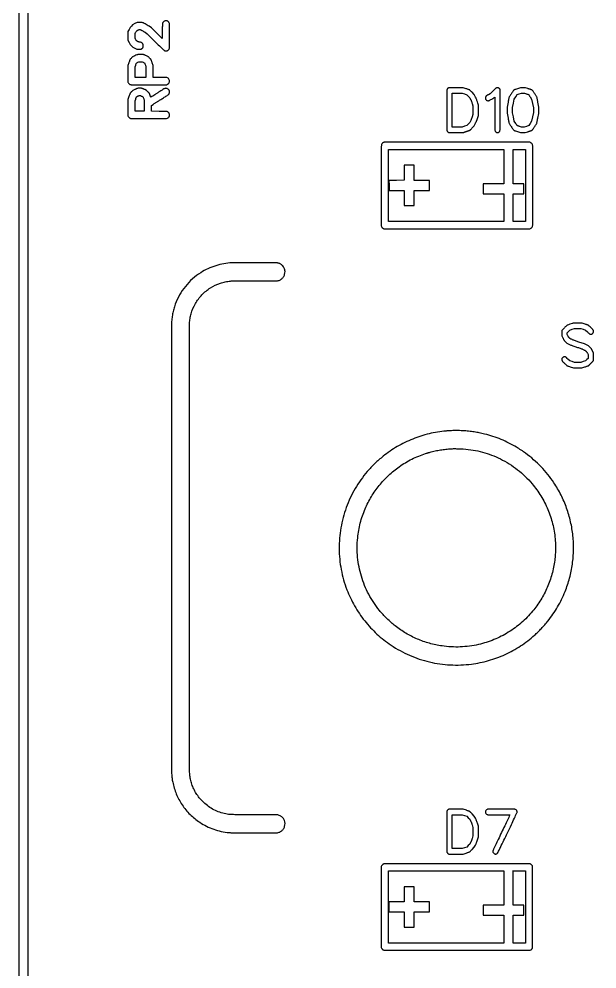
# Model space of a CAD drawing. Extents: x 949 to 24658, y 948 to 49051.
# Drawn here: x 949 to 7256, y 27095 to 37456 of the extents above; entities that cross this region are included whole.
import ezdxf

# ---------------------------------------------------------------- set-up
doc = ezdxf.new("R2010")
doc.units = 0

msp = doc.modelspace()

# ---------------------------------------------------------------- linework, layer by layer
for points in [[(24557.45501, 40846.15625, -0.000005), (24557.576589, 33590.111823, -0.000003), (24557.572356, 24977, -0.000002), (24557.441941, 13479.946311, -0.000011), (24557.197838, 7129.844974)], [(1049.389569, 24971.005548), (1049.026707, 47383.921986, -0.00626), (1050.046715, 47465.5, -0.033646), (1068.871669, 47668.901535, -0.033602), (1114.810693, 47868.031209, -0.033578), (1187.049486, 48059.345218, -0.033492), (1284.300323, 48239.440267, -0.035818), (1412.472277, 48413.87389, -0.035525), (1564.554944, 48568.74278, -0.035523), (1737.038666, 48700.530386, -0.035805), (1926, 48806.188285, -0.025465), (2070.497901, 48865.136588, -0.025551), (2220.07925, 48909.014513, -0.025572), (2373.232624, 48937.376195, -0.025608), (2528.409406, 48949.937588, -0.007392), (2587.913092, 48950.817431), (12801.773457, 48950.839867)]]:
    msp.add_lwpolyline(points, format="xyb")
msp.add_lwpolyline([(949.364042, 47439.205645), (949.356477, 25000.183739)])
for points in [[(2540.945323, 37434.605543, 0.054156), (2530.893562, 37429.436298, 0.066128), (2522.91746, 37422.507292, 0.068761), (2517.256551, 37413.982016, 0.065792), (2514.013985, 37404.11351, 0.042434), (2513.560932, 37399.654303, 0.001072), (2513.27049, 37379.3317, 0.002059), (2513.064586, 37353.681492, 0.000977), (2513, 37320.633254), (2513, 37242.539488), (2454.75, 37300.532553), (2396.5, 37358.525618), (2369.5, 37375.953041, 0.009249), (2347.41109, 37389.638507, 0.00873), (2324.405403, 37402.771731, 0.006731), (2303.827057, 37413.689992, 0.064421), (2294.5, 37417.049022, 0.041716), (2291.054746, 37417.512173, 0.006237), (2284.064569, 37417.77634, 0.006184), (2275.001732, 37417.893537, 0.00331), (2263.805777, 37417.825725), (2238.111554, 37417.5), (2213.805777, 37405.344641), (2189.5, 37393.189281), (2175.457418, 37378.844641), (2161.414836, 37364.5), (2149.957418, 37341.766061), (2138.5, 37319.032121), (2138.5, 37272.075624), (2138.5, 37225.119127), (2150.654456, 37200.809563), (2162.808913, 37176.5), (2176.654456, 37162.91146), (2190.5, 37149.32292), (2211.502846, 37138.761244, 0.006154), (2229.339864, 37130.064936, 0.04242), (2238.464405, 37126.666485, 0.057039), (2246.929823, 37125.31953, 0.016132), (2260.299014, 37125.164793, 0.00346), (2270.612116, 37125.449591, 0.029392), (2275.224566, 37125.881168, 0.050881), (2278.731865, 37126.790706, 0.021755), (2283.200712, 37128.674396, 0.0419), (2289.206019, 37132.162183, 0.043898), (2294.445546, 37136.554454, 0.043898), (2298.837817, 37141.793981, 0.0419), (2302.325604, 37147.799288, 0.016815), (2304.105999, 37151.909186, 0.046033), (2304.989326, 37154.944844, 0.039214), (2305.375413, 37158.353865, 0.009627), (2305.460859, 37164, 0.031222), (2304.9142, 37172.202822, 0.054867), (2303.309428, 37178.800695, 0.058131), (2300.389144, 37184.631044, 0.040018), (2295.851096, 37190.472546, 0.058896), (2289.144377, 37196.268425, 0.054475), (2281.098576, 37200.520516, 0.051462), (2271.888347, 37203.114202, 0.042639), (2261.733343, 37203.994208, -0.047108), (2258.823757, 37204.272515, -0.036694), (2255.754115, 37205.098526, -0.024935), (2251.883021, 37206.672049, -0.007757), (2246.233343, 37209.411294, -0.024483), (2237.389132, 37214.427408, -0.058623), (2231.543517, 37219.173837, -0.0563), (2226.82307, 37225.266003, -0.021139), (2221.596132, 37234.733343), (2216, 37245.966687), (2216, 37272), (2216, 37298.033313), (2221.413043, 37308.766657, -0.025799), (2226.597824, 37317.849745, -0.057124), (2231.633821, 37324.021623, -0.05508), (2238.053466, 37329.026877, -0.022523), (2247.733343, 37334.405075, -0.005959), (2254.831867, 37337.835628, -0.039051), (2258.530266, 37339.22856, -0.053619), (2261.909272, 37339.826004, -0.016968), (2267.034858, 37340, -0.0181), (2272.29462, 37339.809539, -0.05983), (2275.692219, 37339.149392, -0.03883), (2279.523613, 37337.57876, -0.004474), (2287.801515, 37333.31526, -0.01106), (2294.281594, 37329.718779, -0.003474), (2303.81982, 37324.056308, -0.003469), (2314.380128, 37317.587084, -0.003835), (2324.5, 37311.182507), (2348.5, 37295.734493), (2440, 37204.48109, 0.000348), (2497.518618, 37147.197317, 0.004445), (2519.30116, 37125.915722, 0.008794), (2531.608431, 37114.512475, 0.090259), (2537.5, 37110.902984, 0.023787), (2540.952727, 37109.750827, 0.030802), (2544.215377, 37109.045435, 0.025818), (2547.960676, 37108.670726, 0.010993), (2553, 37108.539141, 0.009571), (2558.610295, 37108.623419, 0.038451), (2562.016774, 37109.003189, 0.045895), (2565.022713, 37109.866312, 0.017807), (2569.002865, 37111.581812, 0.043326), (2574.878567, 37115.017867, 0.042298), (2580.125307, 37119.439866, 0.041821), (2584.605614, 37124.733738, 0.040345), (2588.203129, 37130.761049), (2591.5, 37137.457945), (2591.5, 37271.978973), (2591.5, 37406.5), (2588.306867, 37413.240752, 0.042217), (2584.838402, 37419.204486, 0.040695), (2580.379089, 37424.58004, 0.041224), (2575.171499, 37429.097433, 0.046154), (2569.478193, 37432.509407, 0.022206), (2565.920719, 37434.027144, 0.039289), (2562.856337, 37434.909348, 0.032266), (2559.305885, 37435.399776, 0.010412), (2554, 37435.675553, 0.010389), (2549.633039, 37435.720657, 0.017835), (2545.997007, 37435.552864, 0.021342), (2543.070385, 37435.186726, 0.049954)], [(2241.5, 37066.845396, 0.059367), (2233.881871, 37064.466509, 0.00482), (2214.828441, 37055.707261, 0.005458), (2196.105751, 37046.629337, 0.046982), (2188.222369, 37041.727655, 0.030909), (2180.879166, 37035.390758, 0.013224), (2171.845003, 37026.084815, 0.011697), (2163.587326, 37016.683787, 0.061874), (2159.872834, 37010.936322, 0.024989), (2158.378669, 37007.40425, 0.002346), (2155.184572, 36998.531292, 0.003004), (2151.487106, 36987.904556, 0.002358), (2147.602008, 36976.340416), (2137.958349, 36947.180833), (2138.229174, 36857.340416), (2138.5, 36767.5), (2141.439618, 36761.512763, 0.056773), (2146.294927, 36753.934963, 0.056606), (2152.734428, 36747.634909, 0.056519), (2160.432636, 36742.93156, 0.056267), (2169, 36740.062809, 0.051092), (2174.79577, 36739.43089, 0.000534), (2215.467718, 36739.209691, 0.001201), (2272.771123, 36739.097, 0.000287), (2368, 36739.193259), (2561.5, 36739.5), (2567.5, 36741.908548, 0.061848), (2573.839045, 36745.415107, 0.039936), (2580.216957, 36750.882052, 0.040073), (2585.609375, 36757.255347, 0.064971), (2588.959167, 36763.5, 0.088096), (2591.806124, 36778.557695, 0.098997), (2589.080222, 36793.025741, 0.098999), (2581.000558, 36805.332891, 0.088105), (2568.5, 36814.196008), (2561.5, 36817.5), (2487.277785, 36817.786336), (2413.05557, 36818.072672), (2412.777785, 36883.286336), (2412.5, 36948.5), (2403.13881, 36976.5, 0.002422), (2399.347243, 36987.660755, 0.002979), (2395.696515, 36998.0375, 0.00247), (2392.534556, 37006.721493, 0.02161), (2390.948838, 37010.5, 0.040061), (2388.849691, 37014.160823, 0.025571), (2385.87153, 37018.063429, 0.017036), (2381.407522, 37022.981449, 0.005162), (2374.310028, 37030.135402, 0.009961), (2364.249714, 37039.680313, 0.042721), (2357.696269, 37044.701725, 0.029802), (2349.427943, 37049.313963, 0.00314), (2329.434526, 37058.798882, 0.007987), (2323.196188, 37061.590038, 0.008715), (2317.049503, 37064.097301, 0.008493), (2311.71108, 37066.063459, 0.038295), (2308.500867, 37066.915207, 0.043082), (2299.845882, 37067.754646, 0.002905), (2275.011392, 37067.873044, 0.002914), (2250.183282, 37067.702483, 0.042871)], [(2304.125005, 36983.618169, -0.022025), (2314.119526, 36978.338921, -0.095543), (2319.135016, 36973.93543, -0.074787), (2322.74657, 36967.48606, -0.010397), (2327.877387, 36952.999308), (2334, 36934.498615), (2334, 36876.249308), (2334, 36818), (2275, 36818), (2216, 36818), (2216, 36875.278838), (2216, 36932.557675), (2222.490421, 36951.971347, -0.009798), (2227.856155, 36967.032906, -0.072061), (2231.547221, 36973.698727, -0.095181), (2236.593911, 36978.228116, -0.023067), (2246.5, 36983.582271), (2257.5, 36988.887569), (2275.125005, 36988.943784), (2292.750011, 36989)], [(2239.316037, 36698.471584, 0.037313), (2236.16741, 36697.365637, 0.004023), (2229.116235, 36694.213198, 0.004925), (2220.77581, 36690.303803, 0.003949), (2211.872913, 36685.936406), (2189.613751, 36674.798022), (2177.297996, 36662.722721, 0.006506), (2172.362379, 36657.755883, 0.007165), (2167.716366, 36652.817525, 0.006727), (2163.868094, 36648.492399, 0.035803), (2161.974145, 36645.959709, 0.048366), (2160.225554, 36642.550025, 0.004795), (2156.917046, 36633.959142, 0.005581), (2152.964609, 36623.024911, 0.003295), (2148.477307, 36609.885998), (2137.988566, 36578.5), (2138.244283, 36488.5), (2138.5, 36398.5), (2141.440618, 36392.692092, 0.056649), (2146.549259, 36384.926232, 0.056201), (2153.282701, 36378.481763, 0.056697), (2161.222044, 36373.745145, 0.059715), (2169.88649, 36371.013985, 0.046508), (2181.274609, 36369.950456, 0.000091), (2364.646721, 36369.952629, 0.000093), (2547.916718, 36370.022115, 0.04559), (2559.526132, 36371.089464, 0.10879), (2575.481811, 36377.826462, 0.113231), (2586.860097, 36390.565303, 0.112109), (2591.61927, 36407.09988, 0.104962), (2588.950546, 36424.5, 0.065159), (2585.608795, 36430.742862, 0.040149), (2580.220828, 36437.11546, 0.040003), (2573.843328, 36442.582797, 0.061831), (2567.5, 36446.091452), (2561.5, 36448.5), (2478.25, 36448.772263), (2395, 36449.044526), (2395, 36481.423261), (2395, 36513.801996), (2412.25, 36524.77164, -0.000194), (2437.190939, 36540.618522, -0.000199), (2461.950844, 36556.323086, -0.000171), (2489.810213, 36573.964711, -0.000089), (2524.5, 36595.906353, 0.002187), (2561.052335, 36619.24132, 0.020949), (2576.154238, 36629.896481, 0.051761), (2584.215436, 36637.554621, 0.082838), (2589.103827, 36645.667219, 0.02418), (2590.2413, 36649.002687, 0.031471), (2590.937123, 36652.153027, 0.026767), (2591.300423, 36655.740006, 0.011855), (2591.413297, 36660.5, 0.033553), (2590.874945, 36668.513305, 0.056565), (2589.228651, 36675.037635, 0.058374), (2586.207824, 36680.885771, 0.038391), (2581.497377, 36686.82949, 0.079757), (2571.244046, 36694.864973, 0.082708), (2559.116215, 36699.161881, 0.083996), (2546.412648, 36699.261744, 0.085854), (2534.4878, 36695.163508, 0.01456), (2530.820402, 36693.007661, 0.000226), (2510.152275, 36680.02095, 0.000603), (2486.161454, 36664.890891, 0.000399), (2458.647604, 36647.461828, -0.000536), (2431.435982, 36630.234676, -0.000888), (2408.426076, 36615.759197, -0.000043), (2387.651128, 36602.743626, -0.212132), (2387.175552, 36602.675866, -0.24), (2386.844568, 36602.982746, -0.000821), (2384.909246, 36608.277447, -0.004109), (2382.761915, 36614.336765, -0.002534), (2380.330627, 36621.498117, 0.004749), (2377.766012, 36628.943656, 0.005707), (2375.20805, 36635.89434, 0.004928), (2372.931523, 36641.696484, 0.037628), (2371.633932, 36644.322251, 0.045961), (2369.926623, 36646.683387, 0.006145), (2365.825556, 36651.26417, 0.007063), (2360.80812, 36656.579097, 0.005885), (2355.331252, 36662.087688), (2341.5, 36675.675376), (2320.707961, 36686.361346, 0.004995), (2312.331744, 36690.561024, 0.005979), (2304.358591, 36694.341988, 0.005192), (2297.576736, 36697.374346, 0.038838), (2294.247862, 36698.523658, 0.056753), (2285.572295, 36699.758815, 0.007246), (2266.705424, 36700.014378, 0.007149), (2247.828749, 36699.72656, 0.058479)], [(5635.835874, 36704.082467, 0.028102), (5631.398663, 36702.052994, 0.041987), (5627.808031, 36699.756146, 0.043908), (5624.768538, 36696.976529, 0.034921), (5621.997868, 36693.496901, 0.1215), (5618.056978, 36683.053154, 0.023618), (5616.601325, 36662.809355, 0.006235), (5616.107254, 36621.932199, 0.000206), (5616.236713, 36458.923829), (5616.5, 36240.5), (5619.30615, 36234.785561, 0.049458), (5622.402142, 36229.795497, 0.044693), (5626.514487, 36225.322973, 0.045371), (5631.283582, 36221.717596, 0.055294), (5636.329479, 36219.303968, 0.067963), (5641.608227, 36218.234059, 0.010543), (5652.286302, 36217.772792, 0.005045), (5671.321059, 36217.544462, 0.000476), (5718, 36217.5, 0.00039), (5768.445315, 36217.53937, 0.006192), (5785.584541, 36217.778385, 0.018336), (5794.856239, 36218.363231, 0.056241), (5801, 36219.685747, -0.002258), (5804.997509, 36221.009921, -0.000271), (5813.841911, 36223.890075, -0.000322), (5824.357995, 36227.300815, -0.000265), (5835.589483, 36230.929006, 0.003588), (5847.538791, 36234.876959, 0.006548), (5857.22372, 36238.296024, 0.005869), (5864.697955, 36241.145279, 0.05607), (5867.70861, 36242.74326, 0.040325), (5870.226416, 36244.781776, 0.002627), (5876.995993, 36251.299582, 0.003808), (5884.973644, 36259.180897, 0.002831), (5893.666583, 36268), (5915.594913, 36290.5), (5927.691905, 36314, 0.00496), (5935.248797, 36329.04513, 0.017606), (5939.653387, 36338.899133, 0.014311), (5943.782781, 36349.986838, 0.002471), (5950.894449, 36371.236583), (5962, 36404.973165), (5962, 36461.002616), (5962, 36517.032067), (5955.554782, 36537.266033, 0.001906), (5945.832326, 36567.390816, 0.012745), (5940.558842, 36582.228544, 0.019148), (5935.419621, 36594.207683, 0.007721), (5927.533063, 36610.165874), (5915.892721, 36632.831747), (5892.906388, 36656.359019, 0.00261), (5883.866637, 36665.515383, 0.003711), (5875.729344, 36673.551846, 0.002102), (5868.787444, 36680.2501, 0.053661), (5866.710027, 36681.849497, 0.052191), (5864.308419, 36682.993674, 0.00173), (5854.30857, 36686.495687, 0.003277), (5842.451461, 36690.515273, 0.002274), (5829, 36694.909469), (5794.5, 36706.006233), (5717.5, 36705.956342, 0.000459), (5670.15153, 36705.882203, 0.005115), (5651.27423, 36705.642205, 0.010594), (5640.755753, 36705.177734, 0.077018)], [(6161, 36704.701536, 0.054647), (6155.612077, 36701.945168, 0.032949), (6149.885131, 36697.610195, 0.013461), (6141.112339, 36689.588206, 0.001365), (6120.842696, 36669.9187), (6089.5, 36639.3374), (6070, 36629.418834, 0.005407), (6062.260893, 36625.376462, 0.00666), (6055.135311, 36621.432843, 0.005592), (6049.241797, 36617.979836, 0.047627), (6046.779782, 36616.160678, 0.035672), (6045.154911, 36614.478082, 0.017791), (6043.335817, 36612.139308, 0.017564), (6041.61563, 36609.572118, 0.02469), (6040.279782, 36607.160544, 0.060444), (6038.16979, 36601.113983, 0.049643), (6037.379063, 36594.316161, 0.05035), (6037.944088, 36587.607012, 0.067786), (6039.859328, 36581.827533, 0.067131), (6044.717286, 36574.562974, 0.072816), (6051.209145, 36569.073432, 0.072916), (6058.994126, 36565.680694, 0.067588), (6067.633495, 36564.547307, 0.03721), (6072.596134, 36564.939736, 0.054625), (6076.819641, 36566.07432, 0.022656), (6082.773324, 36568.71086, 0.001814), (6098.133495, 36576.432638, 0.001842), (6115.810633, 36585.481699, 0.018825), (6122.972895, 36589.529991, 0.036832), (6127.937165, 36593.117162, 0.017854), (6133.75, 36598.372444), (6140, 36604.442223), (6140, 36423.835946, 0.000266), (6140.074309, 36284.08457, 0.010137), (6140.744272, 36252.69086, 0.049591), (6142.916791, 36237.353392, 0.125821), (6148.174562, 36227.49938, 0.043881), (6152.958885, 36223.107778, 0.059477), (6157.997569, 36220.114051, 0.059716), (6163.583161, 36218.398444, 0.044708), (6170, 36217.823529, 0.044712), (6176.423497, 36218.399095, 0.059865), (6182.009775, 36220.116836, 0.059555), (6187.051707, 36223.117742, 0.043649), (6191.850037, 36227.526295, 0.136016), (6197.188692, 36238.033745, 0.041593), (6199.280554, 36255.89566, 0.008452), (6199.893925, 36292.975118, 0.000206), (6199.761512, 36464), (6199.5, 36684.5), (6197.243861, 36688.722196, 0.053451), (6192.394929, 36695.847254, 0.07116), (6186.536542, 36701.030886, 0.072976), (6179.583007, 36704.275578, 0.059926), (6171.5, 36705.672995, 0.016388), (6168.382997, 36705.731318, 0.019551), (6165.448051, 36705.575147, 0.021393), (6162.900304, 36705.228998, 0.0465)], [(6388.5, 36695.177942, 0.001651), (6365.923034, 36687.702192, 0.013828), (6355.830362, 36684.009899, 0.031465), (6349.906039, 36681.211581, 0.059714), (6345.629228, 36678.135838, 0.058913), (6342.159512, 36674.101906, 0.000655), (6322.070108, 36644.185122, 0.001214), (6302.946284, 36615.474975, 0.028367), (6298.01294, 36607.025365, 0.063572), (6296.969591, 36604.120014, 0.001316), (6293.67463, 36589.043325, 0.002963), (6289.884812, 36570.961722, 0.001772), (6285.582872, 36549.422721), (6275, 36495.440879), (6275, 36461.748481), (6275, 36428.056082), (6285.519337, 36374.042281, 0.000758), (6289.618714, 36353.161997, 0.00118), (6293.2227, 36335.174146, 0.000326), (6296.410331, 36319.509447, 0.040502), (6296.971716, 36317.574393, 0.056507), (6299.633887, 36312.413237, 0.000713), (6320.214512, 36281.710978, 0.000831), (6340.688351, 36251.370946, 0.047565), (6344.983891, 36246.169955, 0.061179), (6349.336045, 36242.769902, 0.038153), (6355.129475, 36239.865426, 0.01592), (6365.090694, 36236.154475, 0.001703), (6388.5, 36228.361294), (6421.5, 36217.5), (6447.5, 36217.5), (6473.5, 36217.5), (6500.5, 36226.346844, -0.000425), (6511.31423, 36229.880078, -0.000512), (6521.478125, 36233.179769, -0.000435), (6530.042597, 36235.942287, -0.003481), (6534, 36237.184638, 0.022465), (6539.550679, 36239.161555, 0.032141), (6544.252175, 36241.440375, 0.03557), (6548.232076, 36244.086189, 0.040632), (6551.61035, 36247.164887, 0.039256), (6556.414468, 36253.203029, 0.001005), (6575.802497, 36282.060329, 0.000848), (6595.31856, 36311.342025, 0.047913), (6598.392658, 36317.099346, 0.046157), (6599.208414, 36319.713921, 0.000735), (6602.42967, 36334.922933, 0.00193), (6606.082397, 36352.634238, 0.001278), (6610.146553, 36373), (6620.483949, 36425.5), (6620.789825, 36459.529655), (6621.095702, 36493.559309), (6610.520133, 36547.529655, 0.000664), (6606.3956, 36568.431323, 0.001018), (6602.761413, 36586.527461, 0.000331), (6599.572605, 36602.186857, 0.029029), (6598.958268, 36604.5, 0.061396), (6597.970049, 36606.597628, 0.001144), (6591.436126, 36616.9, 0.002788), (6583.711804, 36628.870163, 0.001859), (6574.735987, 36642.5, 0.003045), (6557.425956, 36668.232333, 0.037961), (6550.0902, 36677.41333, 0.085468), (6543.488154, 36682.434838, 0.042414), (6533.748477, 36686.49487, -0.000958), (6529.067227, 36688.005201, -0.000184), (6520.57924, 36690.765126, -0.000196), (6510.676137, 36693.993495, -0.00018), (6500.5, 36697.319337), (6475.5, 36705.5), (6448.5, 36705.742119), (6421.5, 36705.984238)], [(2286.079609, 36615.554297, -0.023229), (2295.860349, 36609.849654, -0.087758), (2301.029291, 36605.038798, -0.07024), (2304.806226, 36598.221813, -0.011545), (2309.878988, 36583.999308), (2316, 36565.498615), (2316, 36507.249308), (2316, 36449), (2266, 36449), (2216, 36449), (2216, 36506.249405), (2216, 36563.49881), (2222.595311, 36583.28595, -0.0051), (2225.550769, 36591.860329, -0.00975), (2228.12769, 36598.672802, -0.00977), (2230.306756, 36603.817194, -0.069938), (2231.737232, 36606.099565, -0.064827), (2233.427531, 36607.648599, -0.012614), (2236.877791, 36609.944361, -0.012885), (2241.156454, 36612.486618, -0.010284), (2245.891921, 36615.011166, -0.005475), (2253.475027, 36618.751886, -0.041987), (2257.181449, 36620.161382, -0.055272), (2260.679149, 36620.758326, -0.013225), (2266.579609, 36620.948146), (2275.659218, 36621)], [(5809.88195, 36638.028653), (5834.5, 36630.057307), (5850.665558, 36613.778653), (5866.831116, 36597.5), (5875.791003, 36579.5, -0.008085), (5880.836274, 36568.939599, -0.013553), (5884.688332, 36559.889717, -0.011443), (5888.456243, 36549.644868, -0.00409), (5893.375445, 36534.868403), (5902, 36508.236806), (5902, 36461.519354), (5902, 36414.801902), (5893.090487, 36387.50266, -0.003576), (5887.864591, 36371.870125, -0.012838), (5884.202932, 36362.005998, -0.016197), (5880.497038, 36353.560701, -0.00863), (5875.398726, 36343.351709), (5866.616476, 36326.5), (5851.058238, 36310.24278), (5835.5, 36293.985559), (5809.369948, 36285.483956), (5783.239896, 36276.982353), (5729.869948, 36277.241177), (5676.5, 36277.5), (5676.247341, 36461.75), (5675.994681, 36646), (5730.62929, 36646), (5785.263899, 36646)], [(6487.050603, 36638.505027, -0.000642), (6495.991086, 36635.613067, -0.00105), (6503.558924, 36633.136788, -0.000094), (6510.333605, 36630.90286, -0.122248), (6510.56836, 36630.755027, -0.044718), (6510.747086, 36630.532257, -0.000026), (6515.405564, 36623.524914, -0.000339), (6520.585973, 36615.720115, -0.000207), (6526.691281, 36606.5), (6542.569121, 36582.5), (6551.820326, 36535), (6561.07153, 36487.5), (6561.042838, 36461.5), (6561.014146, 36435.5), (6551.826452, 36388), (6542.638758, 36340.5), (6526.569379, 36316.545713), (6510.5, 36292.591427), (6486.5, 36284.853773), (6462.5, 36277.116119), (6447.825156, 36277.058059), (6433.150312, 36277), (6409.825156, 36284.602387, -0.00329), (6400.769239, 36287.620056, -0.004871), (6392.873747, 36290.395029, -0.002295), (6386.201767, 36292.847978, -0.092272), (6384.872705, 36293.646328, -0.05902), (6383.816962, 36294.830923, -0.001225), (6379.294855, 36301.334331, -0.002845), (6374.064503, 36308.988463, -0.001909), (6368.16942, 36317.793941), (6353.09343, 36340.5), (6344.046715, 36387.085881), (6335, 36433.671762), (6335, 36461.74044), (6335, 36489.809117), (6344.05462, 36536.154559), (6353.109239, 36582.5), (6369.222654, 36606.772853), (6385.33607, 36631.045706), (6407.918035, 36638.457897), (6430.5, 36645.870089), (6447.138963, 36645.935045), (6463.777926, 36646)], [(4931, 36110.627764, 0.047186), (4923.649249, 36107.833357, 0.044864), (4916.81901, 36103.671488, 0.045865), (4910.986061, 36098.466322, 0.05517), (4906.596907, 36092.575147, 0.121156), (4902.681939, 36079.405617, 0.008873), (4901.538107, 36041.381781, 0.003004), (4901.058348, 35965.470158, 0.000085), (4901.011869, 35639.539901, 0.000086), (4901.075293, 35321.050487, 0.002644), (4901.524297, 35241.701782, 0.006801), (4902.517651, 35201.243415, 0.109036), (4905.953721, 35188.0816, 0.052407), (4908.920161, 35183.527043, 0.03337), (4913.229566, 35178.889439, 0.032516), (4918.297313, 35174.703949, 0.039381), (4923.563068, 35171.5), (4929.5, 35168.5), (5727, 35168.5), (6524.5, 35168.5), (6530.604575, 35171.321301, 0.063397), (6538.476803, 35176.251823, 0.057754), (6545.144598, 35183.138601, 0.05739), (6550.096205, 35191.413973, 0.060956), (6552.913938, 35200.433659, 0.045248), (6553.99811, 35212.367909, 0.000018), (6554.05265, 35639.834349, 0.000017), (6554.077014, 36067.413689, 0.046165), (6552.99472, 36079.11351, 0.057752), (6550.140631, 36088.343831, 0.061988), (6545.298018, 36096.439486, 0.061431), (6538.575111, 36103.159672, 0.055069), (6530.179609, 36108.335479), (6523.5, 36111.5), (5729.5, 36111.684113, 0.000061), (5319.441155, 36111.728916, 0.000327), (5095.592902, 36111.579354, 0.000039), (4936.354918, 36111.356346, 0.066975)], [(6475, 35639.5), (6475, 35246), (6407.5, 35246), (6340, 35246), (6340, 35397.5), (6340, 35549), (6398, 35549), (6456, 35549), (6456, 35604), (6456, 35659), (6398, 35659), (6340, 35659), (6339.991308, 35840.75, 0.000324), (6339.942503, 35910.802212, 0.000518), (6339.799931, 35970.653125, 0.000091), (6339.609393, 36023.581258, 0.028948), (6339.352017, 36027.75), (6338.721418, 36033), (6406.860709, 36033), (6475, 36033)], [(3273, 34795.934459, 0.033293), (3183.569158, 34786.370819, 0.03259), (3095.543169, 34764.992352, 0.032578), (3011.010579, 34732.346822, 0.033211), (2932, 34689.175386, 0.040693), (2842.138145, 34621.171347, 0.041074), (2764.781079, 34539.706438, 0.04103), (2701.710439, 34446.604998, 0.040423), (2654.329456, 34344, 0.01993), (2637.582114, 34292.06695, 0.020637), (2625.242691, 34239.562467, 0.02029), (2617.111062, 34185.386636, 0.017928), (2612.971976, 34128.442334, 0.009217), (2611.779752, 34063.209562, 0.000003), (2612.176256, 31667.058618, 0.000001), (2612.599225, 29252.369969, 0.022145), (2613.816902, 29225, 0.003959), (2616.507452, 29197.251606, 0.007296), (2619.203419, 29174.735725, 0.008291), (2622.283972, 29154.400006, 0.007517), (2626.129439, 29133.5, 0.049404), (2665.58868, 29003.978375, 0.049303), (2729.710042, 28884.619655, 0.049293), (2815.973283, 28780.102317, 0.049341), (2921, 28694.529807, 0.03089), (2995.075862, 28651.789598, 0.031332), (3073.509149, 28618.728652, 0.031129), (3155.952633, 28595.553161, 0.029636), (3242, 28582.324435, 0.018302), (3261.056354, 28581.242987, 0.003355), (3296.330964, 28580.770989, 0.001528), (3359.201916, 28580.543711, 0.00014), (3515.5, 28580.5), (3769.5, 28580.5), (3778, 28582.827629, 0.081502), (3808.880001, 28596.987238, 0.086221), (3832.929605, 28620.056266, 0.086817), (3847.672088, 28649.738163, 0.084105), (3851.681931, 28683, 0.080576), (3845.041372, 28714.363923, 0.083658), (3828.866716, 28741.570482, 0.082622), (3804.468245, 28762.230761, 0.076039), (3774, 28774.611602, 0.054217), (3764.849921, 28775.769326, 0.002068), (3730.481667, 28776.229698, 0.001571), (3670.446465, 28776.596968, 0.000128), (3513.5, 28777.023684, -0.000173), (3328.221377, 28777.544009, -0.004402), (3277.69085, 28778.148299, -0.016332), (3248.903824, 28779.687632, -0.019615), (3222, 28783.076662, -0.033908), (3155.29308, 28798.859325, -0.035046), (3092.089586, 28823.386627, -0.034925), (3032.733704, 28856.592818, -0.033188), (2977.5, 28898.254698, -0.01437), (2965.780279, 28908.984399, -0.005872), (2950.457193, 28924.197889, -0.005861), (2935.524845, 28939.735978, -0.014727), (2925.116146, 28951.5, -0.027487), (2891.134784, 28997.146424, -0.028702), (2862.896422, 29045.608918, -0.02883), (2840.502142, 29096.775354, -0.028289), (2823.980242, 29150.5, -0.011586), (2818.133439, 29176.81716, -0.0154), (2814.115955, 29200.9967, -0.01497), (2811.517595, 29225.911622, -0.010052), (2809.975993, 29254.5, -0.008443), (2809.020648, 29311.084046, -0.000002), (2809.040324, 31700.749609, -0.000001), (2809.077898, 34102.432789, -0.014978), (2810.039293, 34134.5, -0.012181), (2812.399141, 34162.431865, -0.013705), (2816.054525, 34189.132838, -0.013978), (2821.088085, 34215.107142, -0.013821), (2827.581494, 34240.85814, -0.061021), (2873.979667, 34351.666173, -0.061248), (2945.705887, 34447.84535, -0.061296), (3038.538325, 34523.72249, -0.061289), (3147, 34574.833288, -0.012965), (3173.639091, 34582.841275, -0.014683), (3199.580353, 34589.099543, -0.01395), (3226.964152, 34594.06739, -0.009816), (3258, 34598.186033, -0.025913), (3268.356358, 34598.813239, -0.000483), (3322.866636, 34599.23341, -0.000872), (3399.056823, 34599.614279, -0.000237), (3519.5, 34599.94924), (3770.5, 34600.528274), (3778.5, 34602.838623, 0.079091), (3809.259385, 34617.28187, 0.085331), (3833.098202, 34640.263781, 0.086419), (3847.680647, 34669.619787, 0.083805), (3851.692421, 34702.5, 0.04423), (3849.128854, 34721.486373, 0.051523), (3843.307516, 34738.73076, 0.051176), (3834.042817, 34754.514682, 0.042695), (3821.240367, 34769.159174, 0.032916), (3810.889577, 34777.89992, 0.03529), (3799.710405, 34784.985327, 0.034738), (3787.482825, 34790.517946, 0.030018), (3774, 34794.621431, 0.054495), (3764.929921, 34795.77534, 0.002425), (3733.251081, 34796.181128, 0.0017), (3677.404197, 34796.435765, 0.000135), (3529.5, 34796.567413, 0.000311), (3437.270348, 34796.56717, 0.000461), (3356.390625, 34796.442094, 0.000203), (3287.290946, 34796.243561, 0.009174)], [(6996.5, 34138.53095, 0.014392), (6986.597186, 34135.478316, 0.001087), (6960.026751, 34126.378075, 0.000515), (6931.954234, 34116.662788, 0.037286), (6927.472892, 34114.721746, 0.068163), (6925.527515, 34113.334694, 0.001967), (6918.145101, 34106.325849, 0.00394), (6909.53748, 34097.958258, 0.002699), (6899.893409, 34088.330803, 0.002086), (6886.497892, 34074.699954, 0.011546), (6879.494539, 34067.173747, 0.02078), (6875.415662, 34062.17883, 0.070425), (6873.393409, 34058.5, 0.048788), (6872.360723, 34054.68712, 0.026882), (6871.814334, 34049.882952, 0.01299), (6871.558575, 34042.254814, 0.001884), (6871.5, 34026.712524), (6871.5, 33999.925047), (6882.5, 33978.338088, 0.001883), (6886.931587, 33969.721679, 0.00229), (6891.15, 33961.68536, 0.001927), (6894.755428, 33954.955348, 0.015978), (6896.5, 33951.961551, 0.03403), (6898.40394, 33949.3371, 0.006045), (6902.351676, 33944.723108, 0.006515), (6907.122667, 33939.422452, 0.00583), (6912.207834, 33934.045834), (6924.915668, 33920.919696), (6948.238571, 33909.616246, 0.00777), (6963.922857, 33902.313614, 0.015448), (6976.602064, 33897.111874, 0.008404), (6993.652996, 33891.049322, 0.00095), (7032.530737, 33878.040092, -0.000855), (7071.525863, 33864.999883, -0.008515), (7087.758811, 33859.231117, -0.017917), (7098.970712, 33854.565781, -0.011816), (7111.522458, 33848.44407, -0.004288), (7122.157727, 33842.826129, -0.022664), (7127.811836, 33839.437821, -0.034423), (7132.009812, 33836.219794, -0.019495), (7136.648186, 33831.795117, -0.017903), (7140.683213, 33827.324101, -0.028708), (7143.755304, 33823.206427, -0.022698), (7146.788925, 33818.12481, -0.0071), (7150.875729, 33810.248069), (7158, 33796.026656), (7158, 33775.249931), (7158, 33754.473206), (7144.25, 33740.769527), (7130.5, 33727.065849), (7105.657477, 33718.532924), (7080.814954, 33710), (7045.104437, 33710), (7009.393919, 33710), (6983.946959, 33718.534911), (6958.5, 33727.069822), (6938, 33747.402023, 0.005508), (6922.743065, 33762.204271, 0.047252), (6915.268338, 33768.063422, 0.093054), (6908.894951, 33770.644688, 0.051324), (6900.5, 33771.458888, 0.016592), (6896.743915, 33771.31212, 0.036563), (6893.903914, 33770.896449, 0.040581), (6891.343018, 33770.105551, 0.025604), (6888.5, 33768.795286, 0.088403), (6879.158512, 33761.554259, 0.097878), (6873.291383, 33751.764444, 0.099522), (6871.647628, 33740.615857, 0.094613), (6874.38082, 33729.479357, 0.051044), (6876.723666, 33725.49296, 0.021704), (6880.607212, 33720.658317, 0.012583), (6886.945188, 33713.790541, 0.002711), (6898.277879, 33702.240249, 0.002707), (6906.745953, 33693.794621, 0.003469), (6914.636095, 33686.117415, 0.002682), (6921.32499, 33679.767328, 0.029509), (6924.164148, 33677.39984, 0.055231), (6928.046862, 33675.14724, 0.011722), (6935.284035, 33672.156172, 0.008161), (6946.293172, 33668.110698, 0.002129), (6964.106761, 33661.977852), (6999.385226, 33650), (7044.775727, 33650), (7090.166227, 33650), (7123.942125, 33661.407749, 0.001749), (7137.164463, 33665.925166, 0.002452), (7148.939331, 33670.058858, 0.001456), (7158.831649, 33673.618756, 0.032811), (7161.609012, 33674.83894, 0.075377), (7167.919859, 33679.440412, 0.002653), (7189.321781, 33700.85911, 0.002739), (7210.438004, 33722.452642, 0.072273), (7215.156357, 33729, 0.067766), (7216.551797, 33732.885047, 0.03894), (7217.20613, 33737.825957, 0.012648), (7217.458215, 33746.659525, 0.000809), (7217.5, 33772.5), (7217.5, 33811.5), (7205.076185, 33836), (7192.652369, 33860.5), (7178.076185, 33875), (7163.5, 33889.5), (7141.209904, 33900.843749), (7118.919807, 33912.187498), (7056.709904, 33932.98554, -0.001025), (7020.148475, 33945.292197, -0.006557), (7001.714955, 33951.809809, -0.012419), (6989.104814, 33956.814425, -0.01315), (6977, 33962.350473, -0.003857), (6966.089145, 33967.796467, -0.028037), (6961.028953, 33970.739121, -0.044884), (6957.344994, 33973.672742, -0.019021), (6952.941747, 33978.208682, -0.020982), (6949.435465, 33982.452158, -0.018346), (6946.128358, 33987.164674, -0.015289), (6942.674341, 33992.86655, -0.007909), (6938.691747, 34000.186961), (6931, 34014.873922), (6931, 34024.699896), (6931, 34034.52587), (6945.257714, 34048.758146), (6959.515428, 34062.990423), (6984.985659, 34071.495211), (7010.45589, 34080), (7045.143902, 34080), (7079.831913, 34080), (7105.165957, 34071.402044), (7130.5, 34062.804089), (7150.5, 34043.014077, 0.004135), (7159.181139, 34034.565029, 0.007681), (7166.383204, 34027.879535, 0.007304), (7172.106885, 34022.877167, 0.059542), (7175, 34020.962197, 0.059232), (7180.164223, 34019.092143, 0.041881), (7186.273368, 34018.197636, 0.0415), (7192.521465, 34018.330602, 0.054166), (7198.106357, 34019.535326, 0.070296), (7203.64925, 34022.288757, 0.046031), (7209.144389, 34026.855611, 0.046031), (7213.711243, 34032.35075, 0.070296), (7216.464674, 34037.893643, 0.054171), (7217.668994, 34043.476955, 0.04147), (7217.80219, 34049.724968, 0.041848), (7216.908587, 34055.83486, 0.059191), (7215.040021, 34061, 0.0745), (7211.142809, 34066.527812, 0.002155), (7191.155941, 34087.258973, 0.003073), (7171.518152, 34107.206352, 0.045625), (7164, 34113.486116, 0.058441), (7161.398063, 34114.86712, 0.002421), (7151.540625, 34118.649245, 0.004172), (7139.780144, 34122.984493, 0.002947), (7126.5, 34127.666243), (7092.5, 34139.427663), (7047, 34139.671831, 0.001239), (7023.31661, 34139.740247, 0.00575), (7009.639151, 34139.588581, 0.008211), (7000.84968, 34139.245542, 0.053753)], [(5681, 32966.406198, 0.001385), (5658.450828, 32965.295079, 0.002508), (5640.007465, 32964.242262, 0.002965), (5624.001327, 32963.152657, 0.00359), (5609, 32961.933665, 0.036571), (5423.630843, 32931.758168, 0.036737), (5244.926679, 32874.923839, 0.036758), (5076.561023, 32792.585648, 0.036707), (4921.98514, 32686.446335, 0.012083), (4876.496368, 32648.18963, 0.011402), (4832.001725, 32607.051565, 0.011384), (4789.355813, 32563.856955, 0.01194), (4749.410778, 32519.433053, 0.022649), (4679.403403, 32429.821522, 0.022235), (4617.328851, 32333.705346, 0.022208), (4563.964432, 32232.334337, 0.022457), (4520.018356, 32127, 0.044814), (4461.144079, 31906.375491, 0.044694), (4442.451285, 31678.590531, 0.0447), (4464.535068, 31451.137987, 0.044851), (4526.688491, 31231.5, 0.03841), (4610.680059, 31054.103082, 0.038404), (4720.822597, 30891.630795, 0.038413), (4854.489461, 30747.950357, 0.03847), (5008.5, 30626.486303, 0.044845), (5209.885935, 30516.13761, 0.045073), (5427.381875, 30443.68715, 0.045035), (5654.514379, 30411.341835, 0.044614), (5884.5, 30420.021536, 0.037985), (6072.294801, 30458.641859, 0.037596), (6252.758656, 30525.317732, 0.037553), (6421.392913, 30618.351785, 0.037709), (6573.966726, 30735.448979, 0.010787), (6612.234067, 30771.209558, 0.010053), (6649.851873, 30809.42103, 0.010042), (6685.94604, 30849.159286, 0.010698), (6719.642952, 30889.5, 0.018385), (6775.261884, 30964.555141, 0.018195), (6825.419545, 31043.747634, 0.018208), (6869.653433, 31126.320799, 0.018474), (6907.532506, 31211.5, 0.030185), (6956.559963, 31358.882125, 0.030343), (6987.382621, 31510.840203, 0.030373), (6999.564958, 31665.262189, 0.030386), (6992.945095, 31820, 0.030257), (6967.63036, 31972.966871, 0.03035), (6924.055165, 32121.599167, 0.03034), (6862.789638, 32263.908744, 0.030192), (6784.66295, 32398, 0.022083), (6718.82851, 32487.900031, 0.021802), (6645.052766, 32572.043969, 0.021744), (6564.027613, 32649.655118, 0.021688), (6476.5, 32720.006322, 0.008), (6455.183076, 32735.149475, 0.004255), (6428.341305, 32753.244206, 0.004252), (6400.976279, 32771.022125, 0.007421), (6377.95764, 32785.223486, 0.017891), (6294.280152, 32831.172867, 0.018681), (6208.711487, 32870.31674, 0.018739), (6120.720098, 32902.856174, 0.018263), (6029.786666, 32929.025131, 0.01124), (5971.583374, 32942.114336, 0.012044), (5914.17223, 32952.24382, 0.011795), (5855.250656, 32959.765215, 0.009903), (5792.5, 32965.021633, 0.011409), (5774.666241, 32965.752344, 0.001429), (5735.984927, 32966.343262, 0.001318), (5697.12918, 32966.723341, 0.013404)], [(5797, 32767.585153, -0.022187), (5904.489894, 32754.370527, -0.024778), (6006.434416, 32731.976362, -0.025018), (6104.78175, 32699.842227, -0.023538), (6201.5, 32657.471655, -0.025326), (6298.121997, 32603.348191, -0.025708), (6388.275014, 32539.981867, -0.025717), (6471.420907, 32467.719505, -0.025381), (6547.094075, 32387, -0.038282), (6643.54088, 32253.564718, -0.038037), (6718.750781, 32106.705837, -0.038047), (6770.828561, 31950.187946, -0.038349), (6798.416555, 31788, -0.004209), (6800.566373, 31762.284789, -0.008619), (6801.734178, 31742.086375, -0.007572), (6802.287549, 31720.280074, -0.002557), (6802.450056, 31688.5, -0.005153), (6802.045745, 31649.27393, -0.009536), (6800.78161, 31617.435861, -0.010101), (6798.367577, 31586.924822, -0.006688), (6794.420773, 31552, -0.035646), (6764.426694, 31401.85231, -0.035388), (6713.359669, 31257.109144, -0.035379), (6642.376354, 31120.979674, -0.035588), (6553.033725, 30996.5, -0.040718), (6429.775679, 30870.667281, -0.040793), (6287.825925, 30766.559335, -0.040776), (6130.795865, 30686.842049, -0.040608), (5962.695846, 30633.536433, -0.023531), (5864.470373, 30615.778935, -0.022964), (5764.207786, 30607.14744, -0.022979), (5663.639619, 30607.750171, -0.023635), (5564.5, 30617.617504, -0.032105), (5427.33591, 30646.946382, -0.032384), (5295.463108, 30693.532927, -0.032382), (5170.705074, 30756.759994, -0.032097), (5054.767385, 30835.734659, -0.015036), (5009.095435, 30873.600566, -0.013346), (4963.881763, 30915.635932, -0.013309), (4920.836153, 30960.161195, -0.014697), (4881.669012, 31005.5, -0.049067), (4764.943897, 31181.713649, -0.049026), (4684.754332, 31377.342319, -0.048974), (4644.126103, 31585.040247, -0.048751), (4644.575745, 31797, -0.019431), (4655.788371, 31877.496956, -0.018741), (4673.317319, 31957.868663, -0.018717), (4696.841968, 32036.804067, -0.019258), (4726.009084, 32113, -0.034382), (4794.209805, 32246.326556, -0.034753), (4879.820691, 32368.544949, -0.034679), (4981.725242, 32477.964345, -0.033913), (5098.5, 32573.134485, -0.019678), (5165.002172, 32616.388053, -0.018371), (5236.215165, 32655.344862, -0.018335), (5310.247517, 32689.044327, -0.01939), (5385.195679, 32716.54936, -0.000655), (5402.78054, 32722.214098, -0.003923), (5411.967936, 32725.081108, -0.004783), (5420.443151, 32727.564789, -0.001273), (5434, 32731.359979, -0.014053), (5490.05788, 32745.215548, -0.013563), (5547.471091, 32756.083532, -0.013324), (5606.399445, 32763.986088, -0.012459), (5667, 32768.950997, -0.01372), (5691.114754, 32769.659993, -0.003115), (5732.028423, 32769.48506, -0.003113), (5772.934191, 32768.800526, -0.013751)], [(5639.5, 28836.07374, 0.066659), (5632.99781, 28833.501292, 0.053465), (5626.851769, 28829.144306, 0.053448), (5621.76732, 28823.581434, 0.066498), (5618.405785, 28817.44135, 0.08749), (5617.13672, 28810.967173, 0.002639), (5616.757781, 28783.410674, 0.001988), (5616.537002, 28734.316138, 0.00013), (5616.5, 28592.5, 0.000129), (5616.536811, 28450.308664, 0.002001), (5616.757829, 28401.413975, 0.002709), (5617.139423, 28374.042605, 0.087402), (5618.417427, 28367.528166, 0.057618), (5620.97277, 28362.6578, 0.040639), (5624.861326, 28357.844539, 0.040521), (5629.494913, 28353.705902, 0.055901), (5634.286236, 28350.857556), (5639.5, 28348.5), (5717.5, 28348.5), (5795.5, 28348.5), (5829, 28359.335218, 0.002572), (5842.126896, 28363.655699, 0.003567), (5853.845488, 28367.672791, 0.002229), (5863.653845, 28371.162631, 0.044418), (5866.537832, 28372.503033, 0.058457), (5869.052409, 28374.377714, 0.003243), (5876.134688, 28381.161818, 0.004975), (5884.447886, 28389.391222, 0.003617), (5893.537832, 28398.704186), (5916.5, 28422.572742), (5928.201334, 28445.54289, 0.005294), (5935.441773, 28460.136137, 0.017089), (5939.81497, 28470.040458, 0.01371), (5943.969287, 28481.274312, 0.002502), (5950.982313, 28502.311031), (5962.061958, 28536.109023), (5961.741213, 28593.804512), (5961.420469, 28651.5), (5950.802324, 28683.692546, 0.002817), (5944.149066, 28703.488534, 0.013667), (5940.005904, 28714.590068, 0.016262), (5935.58502, 28724.568584, 0.005123), (5928.342901, 28739.192546), (5916.501624, 28762.5), (5894.052135, 28785.86729, 0.002858), (5885.175487, 28795.001746, 0.003921), (5877.079121, 28803.110337, 0.00255), (5870.197696, 28809.826035, 0.045909), (5867.796478, 28811.753382, 0.056459), (5865.0174, 28813.171381, 0.002691), (5855.195732, 28816.796997, 0.004383), (5843.449371, 28820.945244, 0.003138), (5830.245155, 28825.386093), (5796.5, 28836.5), (5719.5, 28836.65969, 0.000913), (5689.768122, 28836.667072, 0.001437), (5664.2375, 28836.55344, 0.00034), (5641.870919, 28836.374421, 0.058799)], [(6057.492278, 28835.20304, 0.153745), (6042.988575, 28824.448779, 0.154644), (6037.306943, 28807.350291, 0.154873), (6042.511982, 28790.118873, 0.154235), (6056.708166, 28779.008, 0.077431), (6062.863681, 28777.737969, 0.00829), (6077.482553, 28777.265104, 0.003701), (6104.70161, 28777.037741, 0.000238), (6184.144501, 28777, -0.000393), (6247.497866, 28776.950252, -0.002178), (6281.549469, 28776.748459, -0.000503), (6305.227174, 28776.481179, -0.526076), (6305.716658, 28775.75, -0.016688), (6305.276375, 28774.742592, -0.000003), (6278.320491, 28718.278851, -0.000065), (6248.488608, 28655.812696, -0.00004), (6213.151477, 28581.858855, 0.000417), (6177.770636, 28507.669599, 0.000673), (6147.783536, 28444.43587, 0.000092), (6121.198397, 28388.153488, 0.048645), (6119.909099, 28384.55328, 0.092287), (6119.29894, 28374.822663, 0.084968), (6122.176076, 28365.214756, 0.083025), (6128.168432, 28356.929346, 0.082497), (6136.542192, 28351.022388, 0.064624), (6142.328937, 28349.100486, 0.047562), (6149.060647, 28348.448579, 0.047679), (6155.772835, 28349.080021, 0.066127), (6161.5, 28350.985234, 0.138776), (6170.350768, 28358.890018, 0.023209), (6181.771107, 28378.854768, 0.006603), (6202.243651, 28420.178109, 0.000239), (6278.239098, 28579, 0.000403), (6321.404286, 28669.508629, 0.000874), (6354.403114, 28739.157867, 0.000157), (6381.795013, 28797.282154, 0.057797), (6383.298535, 28801.75, 0.102216), (6383.355237, 28812.201209, 0.089822), (6379.328091, 28822.358638, 0.08803), (6371.899432, 28830.622374, 0.092921), (6362.212337, 28835.636611, 0.069647), (6357.088016, 28836.428195, 0.001362), (6330.42788, 28836.734044, 0.001926), (6289.420007, 28836.934781, 0.000316), (6210.091069, 28836.967354, 0.000231), (6119.866794, 28836.905634, 0.002604), (6084.042959, 28836.678002, 0.003632), (6063.48789, 28836.291012, 0.076861)], [(5809.776385, 28768.77458), (5835.251207, 28760.549161), (5851.073623, 28744.177186), (5866.896039, 28727.805211), (5875.833185, 28710.152605, -0.00808), (5880.96821, 28699.589738, -0.015201), (5884.713523, 28690.875855, -0.012501), (5888.360823, 28680.90068, -0.003813), (5893.385165, 28665.632469), (5902, 28638.764939), (5902, 28592.197041), (5902, 28545.629143), (5893.412717, 28519.064572, -0.003849), (5888.386164, 28503.914496, -0.012797), (5884.752739, 28494.072208, -0.015519), (5881.006323, 28485.458871, -0.008034), (5875.822429, 28474.926439), (5866.819424, 28457.352879), (5850.659712, 28440.713772), (5834.5, 28424.074665), (5809.356754, 28416.037332), (5784.213508, 28408), (5730.106754, 28408), (5676, 28408), (5676, 28592.5), (5676, 28777), (5730.150782, 28777), (5784.301564, 28777)], [(4933.78047, 28241.971842, 0.060601), (4924.990722, 28239.364015, 0.060557), (4917.080211, 28234.724449, 0.059623), (4910.40946, 28228.249414, 0.055597), (4905.272343, 28220.236543), (4901.5, 28212.603726), (4901.5, 27770.551863), (4901.5, 27328.5), (4904.664521, 27321.820391, 0.055207), (4909.860704, 27313.397019, 0.061714), (4916.607041, 27306.662973, 0.062294), (4924.734147, 27301.826763, 0.057987), (4934, 27298.995819, 0.044946), (4939.458951, 27298.498545, 0.000017), (5136.286233, 27298.306386, 0.000234), (5380.548709, 27298.19053, 0.000082), (5731, 27298.245578), (6522.5, 27298.5), (6528, 27300.764362, 0.053829), (6536.17593, 27305.21082, 0.054018), (6543.203717, 27311.295438, 0.055206), (6548.634486, 27318.605177, 0.061603), (6552.097298, 27326.668776, 0.069748), (6552.968365, 27332.705646, 0.000219), (6553.246454, 27410.068731, 0.000694), (6553.45351, 27527.111374, 0.000095), (6553.5, 27771, 0.000066), (6553.462912, 28051.137674, 0.000962), (6553.245974, 28150.215948, 0.000674), (6552.92773, 28208.472035, 0.08235), (6551.670141, 28215.748472, 0.058527), (6547.866732, 28223.574343, 0.052763), (6542.237963, 28230.610345, 0.051645), (6535.130675, 28236.445605, 0.051176), (6526.957308, 28240.721216, 0.094435), (6520.532089, 28241.966206, 0.00017), (6410.876573, 28242.266957, 0.000521), (6230.620115, 28242.512253, 0.000037), (5730.5, 28242.634586, 0.000094), (5426.484939, 28242.628852, 0.000156), (5169.763638, 28242.495422, 0.000006), (4937.668321, 28242.299618, 0.041651)], [(6240.606989, 28162.418213, 0.091012), (6240.357511, 28161.084249, 0.000029), (6240.178303, 28106.834475, 0.000505), (6240.043664, 28046.624955, 0.000307), (6240, 27975.418213), (6240, 27790), (6127.5, 27790), (6015, 27790), (6015, 27735), (6015, 27680), (6127.5, 27680), (6240, 27680), (6240, 27528.5), (6240, 27377), (5610, 27377), (4980, 27377), (4980, 27770.5), (4980, 28164), (5610.606989, 28164, -0.000054), (5987.597289, 28163.9592, -0.000574), (6141.296996, 28163.749614, -0.000063), (6239.872668, 28163.489695, -0.525208)], [(6475, 27770.5), (6475, 27377), (6407.5, 27377), (6340, 27377), (6340, 27528.5), (6340, 27680), (6398, 27680), (6456, 27680), (6456, 27735), (6456, 27790), (6398, 27790), (6340, 27790), (6339.991308, 27971.75, 0.000324), (6339.942503, 28041.802212, 0.000518), (6339.799931, 28101.653125, 0.000091), (6339.609393, 28154.581258, 0.028948), (6339.352017, 28158.75), (6338.721418, 28164), (6406.860709, 28164), (6475, 28164)]]:
    msp.add_lwpolyline(points, format="xyb", close=True)
for points in [[(6240, 35846.25003), (6239.5, 35659.5), (6127.25, 35659.245691), (6015, 35658.991381), (6015, 35603.995691), (6015, 35549), (6127.503225, 35549), (6240.006451, 35549), (6239.753225, 35397.75), (6239.5, 35246.5), (5609.75, 35246.249211), (4980, 35245.998421), (4980, 35639.499211), (4980, 36033), (5610.25, 36033.00003), (6240.5, 36033.00006)], [(5151.755778, 35779.25), (5151.5, 35696.5), (5068.741464, 35696.24422), (4985.982927, 35695.988441), (4986.241464, 35641.24422), (4986.5, 35586.5), (5069.25, 35586.244222), (5152, 35585.988444), (5152, 35503.494222), (5152, 35421), (5207, 35421), (5262, 35421), (5262, 35503.5), (5262, 35586), (5344.5, 35586), (5427, 35586), (5427, 35641), (5427, 35696), (5344.5, 35696), (5262, 35696), (5262, 35779), (5262, 35862), (5207.005778, 35862), (5152.011556, 35862)], [(5152, 27909.5), (5152, 27827), (5069, 27827), (4986, 27827), (4986, 27772), (4986, 27717), (5069, 27717), (5152, 27717), (5152, 27634.5), (5152, 27552), (5207, 27552), (5262, 27552), (5262, 27634.5), (5262, 27717), (5344.5, 27717), (5427, 27717), (5427, 27772), (5427, 27827), (5344.5, 27827), (5262, 27827), (5262, 27909.5), (5262, 27992), (5207, 27992), (5152, 27992)]]:
    msp.add_lwpolyline(points, close=True)

doc.saveas('drawing.dxf')
